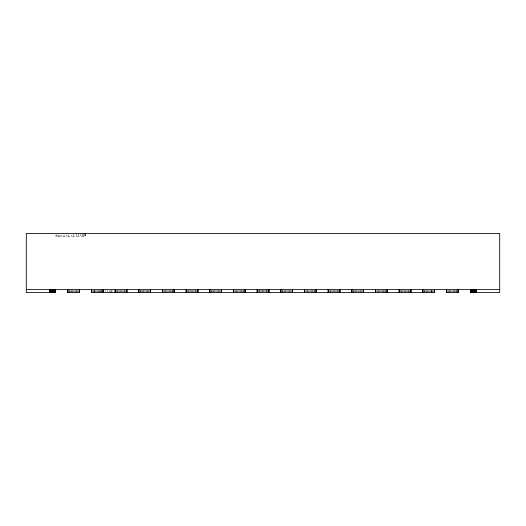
<?xml version="1.0" encoding="UTF-8"?>
<svg xmlns="http://www.w3.org/2000/svg" width="526" height="526" viewBox="0 0 526 526"><rect width="100%" height="100%" fill="white"/><g stroke="black" fill="none" stroke-linecap="round" stroke-linejoin="round"><path stroke-width="0.39" stroke-dasharray="2.63 1.97" d="M456.831 290.372L456.831 292.587M456.233 290.372L456.233 292.587M455.562 290.372L455.562 292.587M454.819 290.372L454.819 292.587M454.03 290.372L454.03 292.587M453.202 290.372L453.202 292.587M452.36 290.372L452.36 291.851M451.518 290.372L451.518 292.587M450.69 290.372L450.69 292.587M449.901 290.372L449.901 292.587M449.158 290.372L449.158 292.587M448.487 290.372L448.487 292.587M447.889 290.372L447.889 292.587M433.161 290.372L433.161 292.587M432.563 290.372L432.563 292.587M431.892 290.372L431.892 292.587M431.649 290.372L431.649 292.587M431.149 290.372L431.149 292.587M430.36 290.372L430.36 292.587M429.532 290.372L429.532 292.587M428.69 290.372L428.69 291.851M427.848 290.372L427.848 292.587M427.02 290.372L427.02 292.587M426.231 290.372L426.231 292.587M425.488 290.372L425.488 292.587M424.817 290.372L424.817 292.587M424.219 290.372L424.219 292.587M409.491 290.372L409.491 292.587M408.893 290.372L408.893 292.587M408.222 290.372L408.222 292.587M407.479 290.372L407.479 292.587M406.69 290.372L406.69 292.587M405.862 290.372L405.862 292.587M405.02 290.372L405.02 291.851M404.178 290.372L404.178 292.587M403.35 290.372L403.35 292.587M402.561 290.372L402.561 292.587M401.818 290.372L401.818 292.587M401.147 290.372L401.147 292.587M400.549 290.372L400.549 292.587M385.821 290.372L385.821 292.587M385.223 290.372L385.223 292.587M384.552 290.372L384.552 292.587M383.809 290.372L383.809 292.587M383.02 290.372L383.02 292.587M382.192 290.372L382.192 292.587M381.35 290.372L381.35 291.851M380.508 290.372L380.508 292.587M379.68 290.372L379.68 292.587M378.891 290.372L378.891 292.587M378.148 290.372L378.148 292.587M377.477 290.372L377.477 292.587M376.879 290.372L376.879 292.587M362.151 290.372L362.151 292.587M361.553 290.372L361.553 292.587M360.882 290.372L360.882 292.587M360.139 290.372L360.139 292.587M359.35 290.372L359.35 292.587M358.522 290.372L358.522 292.587M357.68 290.372L357.68 291.851M356.838 290.372L356.838 292.587M356.01 290.372L356.01 292.587M355.221 290.372L355.221 292.587M354.478 290.372L354.478 292.587M353.807 290.372L353.807 292.587M353.209 290.372L353.209 292.587M338.481 290.372L338.481 292.587M337.883 290.372L337.883 292.587M337.212 290.372L337.212 292.587M336.469 290.372L336.469 292.587M335.68 290.372L335.68 292.587M334.852 290.372L334.852 292.587M334.01 290.372L334.01 291.851M333.168 290.372L333.168 292.587M332.34 290.372L332.34 292.587M331.551 290.372L331.551 292.587M330.808 290.372L330.808 292.587M330.137 290.372L330.137 292.587M329.539 290.372L329.539 292.587M314.811 290.372L314.811 292.587M314.213 290.372L314.213 292.587M313.542 290.372L313.542 292.587M312.799 290.372L312.799 292.587M312.01 290.372L312.01 292.587M311.182 290.372L311.182 292.587M310.34 290.372L310.34 291.851M309.498 290.372L309.498 292.587M308.67 290.372L308.67 292.587M307.881 290.372L307.881 292.587M307.138 290.372L307.138 292.587M306.467 290.372L306.467 292.587M305.869 290.372L305.869 292.587M291.141 290.372L291.141 292.587M290.543 290.372L290.543 292.587M289.872 290.372L289.872 292.587M289.129 290.372L289.129 292.587M288.34 290.372L288.34 292.587M287.512 290.372L287.512 292.587M286.67 290.372L286.67 291.851M285.828 290.372L285.828 292.587M285 290.372L285 292.587M284.211 290.372L284.211 292.587M283.468 290.372L283.468 292.587M282.797 290.372L282.797 292.587M282.199 290.372L282.199 292.587M267.471 289.629L267.471 292.587M266.873 289.629L266.873 292.587M266.202 289.629L266.202 292.587M265.459 290.372L265.459 291.851M264.67 290.372L264.67 291.851M263.842 290.372L263.842 291.851M263 289.629L263 291.851M262.158 290.372L262.158 292.587M261.33 289.629L261.33 292.587M260.541 290.372L260.541 292.587M259.798 289.629L259.798 292.587M259.127 289.629L259.127 292.587M258.529 290.372L258.529 291.851M243.801 290.372L243.801 292.587M243.203 290.372L243.203 292.587M242.532 290.372L242.532 292.587M241.789 290.372L241.789 292.587M241 290.372L241 292.587M240.172 290.372L240.172 292.587M239.33 290.372L239.33 291.851M238.488 290.372L238.488 292.587M237.66 290.372L237.66 292.587M236.871 290.372L236.871 292.587M236.128 290.372L236.128 292.587M235.457 290.372L235.457 292.587M234.859 290.372L234.859 292.587M220.131 290.372L220.131 292.587M219.533 290.372L219.533 292.587M218.862 290.372L218.862 292.587M218.119 290.372L218.119 292.587M217.33 290.372L217.33 292.587M216.502 290.372L216.502 292.587M215.66 290.372L215.66 291.851M214.818 290.372L214.818 292.587M213.99 290.372L213.99 292.587M213.201 290.372L213.201 292.587M212.458 290.372L212.458 292.587M211.787 290.372L211.787 292.587M211.189 290.372L211.189 292.587M196.461 290.372L196.461 292.587M195.863 290.372L195.863 292.587M195.192 290.372L195.192 292.587M194.449 290.372L194.449 292.587M193.66 290.372L193.66 292.587M192.832 290.372L192.832 292.587M191.99 290.372L191.99 291.851M191.148 290.372L191.148 292.587M190.32 290.372L190.32 292.587M189.531 290.372L189.531 292.587M188.788 290.372L188.788 292.587M188.117 290.372L188.117 292.587M187.519 290.372L187.519 292.587M172.791 290.372L172.791 292.587M172.193 290.372L172.193 292.587M171.522 290.372L171.522 292.587M170.779 290.372L170.779 292.587M169.99 290.372L169.99 292.587M169.162 290.372L169.162 292.587M168.32 290.372L168.32 291.851M167.478 290.372L167.478 292.587M166.65 290.372L166.65 292.587M165.861 290.372L165.861 292.587M165.118 290.372L165.118 292.587M164.447 290.372L164.447 292.587M163.849 290.372L163.849 292.587M149.121 290.372L149.121 292.587M148.523 290.372L148.523 292.587M147.852 290.372L147.852 292.587M147.109 290.372L147.109 292.587M146.32 290.372L146.32 292.587M145.492 290.372L145.492 292.587M144.65 290.372L144.65 291.851M143.808 290.372L143.808 292.587M142.98 290.372L142.98 292.587M142.191 290.372L142.191 292.587M141.448 290.372L141.448 292.587M140.777 290.372L140.777 292.587M140.179 290.372L140.179 292.587M125.451 290.372L125.451 292.587M124.853 290.372L124.853 292.587M124.182 290.372L124.182 292.587M123.439 290.372L123.439 292.587M122.65 290.372L122.65 292.587M121.822 290.372L121.822 292.587M120.98 290.372L120.98 291.851M120.138 290.372L120.138 292.587M119.31 290.372L119.31 292.587M118.521 290.372L118.521 292.587M117.778 290.372L117.778 292.587M117.107 290.372L117.107 292.587M116.509 290.372L116.509 292.587M112.045 290.372L112.045 292.587M111.558 290.372L111.558 292.587M110.611 290.372L110.611 292.587M109.211 290.372L109.211 291.851M107.409 290.372L107.409 292.587M105.253 290.372L105.253 291.851M101.781 290.372L101.781 292.587M101.183 290.372L101.183 292.587M100.512 290.372L100.512 292.587M100.118 290.372L100.118 291.851M99.769 290.372L99.769 292.587M98.98 290.372L98.98 292.587M98.152 290.372L98.152 292.587M97.31 290.372L97.271 292.587M96.468 290.372L96.468 292.587M95.64 290.372L95.64 292.587M94.851 290.372L94.851 292.587M94.351 290.372L94.351 292.587M94.108 290.372L94.108 292.587M93.437 290.372L93.437 292.587M92.839 290.372L92.839 292.587M85.475 233.412L85.475 236.371L55.94 236.371L55.94 234.892M85.265 233.412L85.265 236.371M84.627 233.412L84.627 236.371M83.595 233.412L83.595 236.371M82.194 233.412L82.194 236.371M80.458 233.412L80.458 236.371M78.44 233.412L78.44 236.371M78.111 290.372L78.111 292.587M77.513 290.372L77.513 292.587M76.842 290.372L76.842 292.587M76.198 233.412L76.198 236.371M76.099 290.372L76.099 292.587M75.31 290.372L75.31 292.587M74.482 290.372L74.482 292.587M73.798 233.412L73.798 236.371M73.64 290.372L73.64 291.851M72.798 290.372L72.798 292.587M71.97 290.372L71.97 292.587M71.306 234.892L71.306 236.371M71.181 290.372L71.181 292.587M70.438 290.372L70.438 292.587M69.767 290.372L69.767 292.587M69.169 290.372L69.169 292.587M68.801 234.892L68.801 236.371M66.348 234.892L66.348 236.371M64.021 234.892L64.021 236.371M61.884 234.892L61.884 236.371M60.003 234.892L60.003 236.371M58.425 234.892L58.425 236.371M57.203 234.892L57.203 236.371M56.367 234.892L56.367 236.371"/><path stroke-width="0.79" d="M26.3 289.629L499.7 289.629M55.296 292.587L26.3 292.587L26.3 233.412L499.7 233.412L499.7 292.587L470.704 292.587L470.704 289.629M446.442 292.587L458.277 292.587L458.277 289.629M476.622 289.629L476.622 292.587M475.78 289.629L475.78 292.587M474.952 289.629L474.952 292.587M474.163 289.629L474.163 292.587M473.42 289.629L473.42 292.587M472.749 289.629L472.749 292.587M472.151 289.629L472.151 292.587M471.644 289.629L471.644 292.587M471.237 289.629L471.237 292.587M470.941 289.629L470.941 292.587M470.763 289.629L470.763 292.587M458.218 289.629L458.218 292.587M458.041 289.629L458.041 292.587M446.679 289.629L446.679 292.587M446.442 289.629L446.502 292.587M434.607 289.629L434.607 292.587L91.392 292.587L91.392 289.629M434.548 289.629L434.548 292.587M434.371 289.629L434.371 292.587M423.009 289.629L423.009 292.587M422.772 289.629L422.772 292.587M410.938 289.629L410.938 292.587M410.878 289.629L410.878 292.587M410.701 289.629L410.701 292.587M399.339 289.629L399.339 292.587M399.102 289.629L399.102 292.587M387.267 289.629L387.267 292.587M387.208 289.629L387.208 292.587M387.031 289.629L387.031 292.587M375.669 289.629L375.669 292.587M375.433 289.629L375.492 292.587M363.597 289.629L363.597 292.587M363.538 289.629L363.538 292.587M363.361 289.629L363.361 292.587M351.999 289.629L351.999 292.587M351.762 289.629L351.762 292.587M339.928 289.629L339.928 292.587M339.868 289.629L339.868 292.587M339.691 289.629L339.691 292.587M328.329 289.629L328.329 292.587M328.152 289.629L328.092 292.587M316.257 289.629L316.257 292.587M316.198 289.629L316.198 292.587M316.021 289.629L316.021 292.587M304.659 289.629L304.659 292.587M304.423 289.629L304.482 292.587M292.587 289.629L292.587 292.587M292.528 289.629L292.528 292.587M292.351 289.629L292.351 292.587M280.989 289.629L280.989 292.587M280.752 289.629L280.812 292.587M268.917 289.629L268.917 292.587M268.858 289.629L268.858 292.587M268.681 289.629L268.681 292.587M257.319 289.629L257.319 292.587M257.082 289.629L257.142 292.587M245.248 289.629L245.248 292.587M245.188 289.629L245.188 292.587M245.011 289.629L245.011 292.587M233.649 289.629L233.649 292.587M233.412 289.629L233.472 292.587M221.577 289.629L221.577 292.587M221.518 289.629L221.518 292.587M221.341 289.629L221.341 292.587M209.979 289.629L209.979 292.587M209.742 289.629L209.802 292.587M197.907 289.629L197.907 292.587M197.848 289.629L197.848 292.587M197.671 289.629L197.671 292.587M186.309 289.629L186.309 292.587M186.072 289.629L186.072 292.587M174.237 289.629L174.237 292.587M174.178 289.629L174.178 292.587M174.001 289.629L174.001 292.587M162.639 289.629L162.639 292.587M162.462 289.629L162.403 292.587M150.567 289.629L150.567 292.587M150.508 289.629L150.508 292.587M150.331 289.629L150.331 292.587M138.969 289.629L138.969 292.587M138.792 289.629L138.732 292.587M126.897 289.629L126.897 292.587M126.838 289.629L126.838 292.587M126.661 289.629L126.661 292.587M115.299 289.629L115.299 292.587M115.062 289.629L115.062 292.587M103.227 289.629L103.227 292.587M103.168 289.629L103.168 292.587M102.991 289.629L102.991 292.587M91.629 289.629L91.629 292.587M79.557 289.629L79.557 292.587L67.722 292.587L67.722 289.629M79.498 289.629L79.498 292.587M79.321 289.629L79.321 292.587M67.959 289.629L67.959 292.587M55.296 289.629L55.237 292.587M55.059 289.629L55.059 292.587M54.763 289.629L54.763 292.587M54.356 289.629L54.356 292.587M53.849 289.629L53.849 292.587M53.251 289.629L53.251 292.587M52.58 289.629L52.58 292.587M51.837 289.629L51.837 292.587M51.048 289.629L51.048 292.587M50.22 289.629L50.22 292.587M49.378 289.629L49.378 292.587"/></g></svg>
